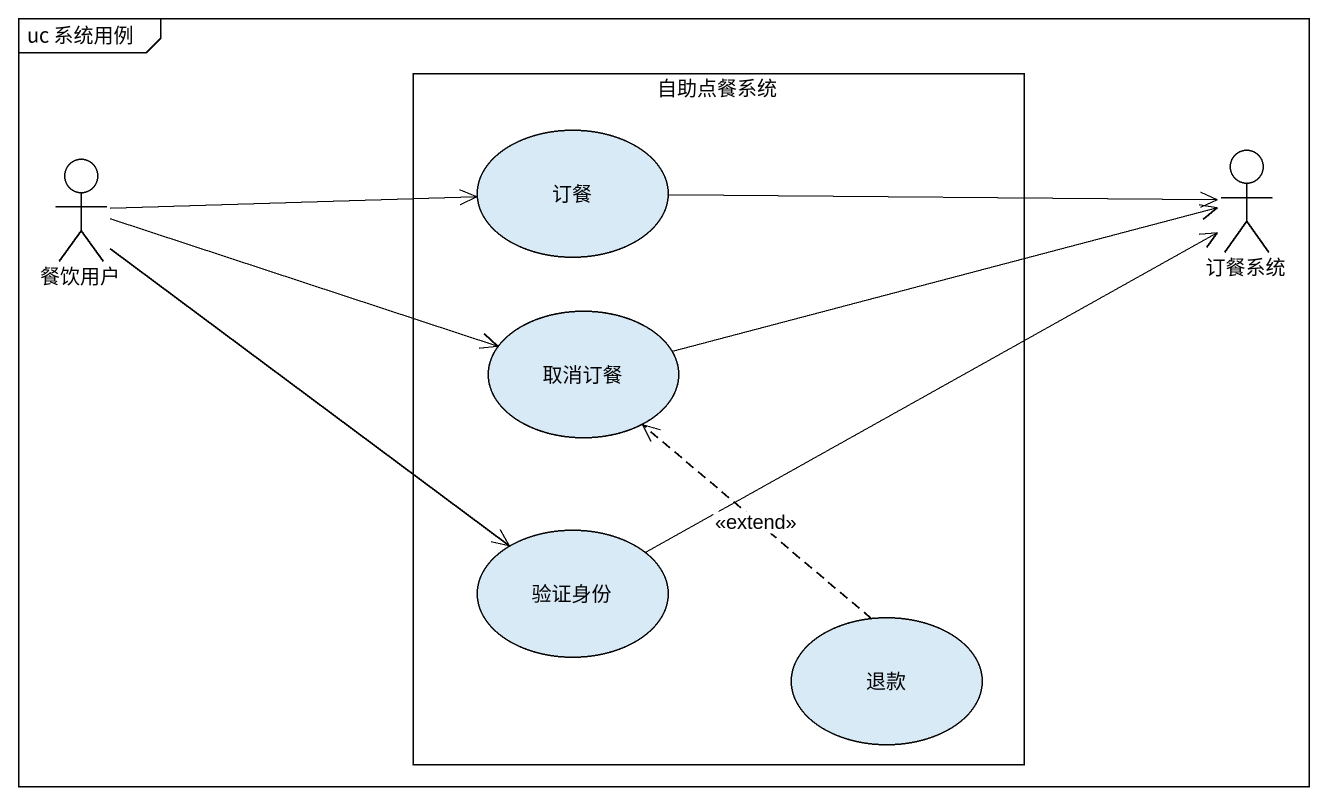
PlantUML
@startuml
mainframe uc 系统用例
rectangle 自助点餐系统 {
  usecase 订餐
  usecase 取消订餐
  usecase 验证身份
  usecase 退款
}
actor 餐饮用户
actor 订餐系统
餐饮用户 -right-> 订餐
餐饮用户 -right-> 取消订餐
餐饮用户 --> 验证身份
订餐 -right-> 订餐系统
取消订餐 -right-> 订餐系统
验证身份 -right-> 订餐系统
退款 .up.> 取消订餐 : <<extend>>
@enduml
